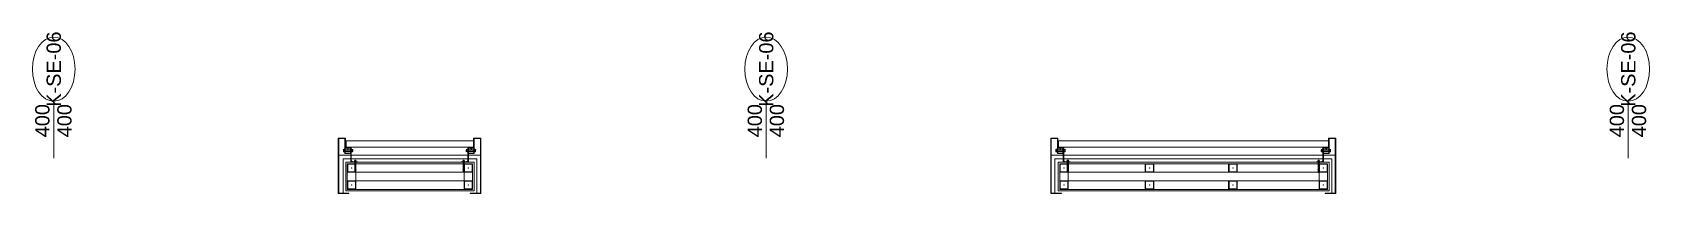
# Model space of a CAD drawing. Extents: x -3709 to 34975, y -230 to 8245.
# Drawn here: x 1226 to 2361, y 1331 to 1444 of the extents above; entities that cross this region are included whole.
import ezdxf
from ezdxf.enums import TextEntityAlignment as Align

# ---------------------------------------------------------------- set-up
doc = ezdxf.new("R2010")
doc.units = 0
doc.layers.get('0').update_dxf_attribs({"color": 9, "lineweight": 9})
for name, color, linetype, lineweight in [('06D', 9, 'Continuous', 9), ('10', 9, 'Continuous', 9), ('10A', 9, 'Continuous', 9), ('11', 9, 'Continuous', 9), ('22', 8, 'Continuous', 9), ('33', 9, 'BATTING', 9)]:
    doc.layers.add(name, color=color, linetype=linetype, lineweight=lineweight)
doc.styles.add('Arial', font='arial.ttf', dxfattribs={"height": 2.5})
doc.linetypes.add('BATTING', pattern='A,0.0001,-0.1,[134,ltypeshp.shx,S=0.1,R=0,X=-0.1,Y=0],-0.2,[134,ltypeshp.shx,S=0.1,R=180,X=0.1,Y=0],-0.1', length=0.4001)

# ---------------------------------------------------------------- blocks, each defined once
blk = doc.blocks.new('0_doorno')
blk.add_lwpolyline([(4.5, 0), (12.5, 0)])
blk.add_ellipse((0, 0), major_axis=(-4.5, 0), ratio=0.666667)
at = {"style": 'Arial'}
blk.add_attdef('YUKSEKLIK', text='', height=2, dxfattribs=at).set_placement((5, 5.9), align=Align.TOP_LEFT)
blk.add_attdef('KAPINO', text='', height=1.4, dxfattribs=at).set_placement((-0.02, -0.04), align=Align.MIDDLE)
blk.add_attdef('GENISLIK', text='', height=2, dxfattribs=at).set_placement((5, -1.89), align=Align.BOTTOM_LEFT)
blk = doc.blocks.new('cxvxv')
for p, q in [((-21988.4, 8561, 0), (-21988.4, 8560.3, 0)), ((-21988.4, 8560.3, 0), (-21986.6, 8560.3, 0)), ((-21986.9, 8561.1, 0), (-21988.2, 8561.1, 0)), ((-21988, 8561.2, 0), (-21987, 8561.3, 0)), ((-21988, 8561.3, 0), (-21988, 8561.3, 0)), ((-21988, 8561.2, 0), (-21988, 8561.3, 0)), ((-21988, 8561.3, 0), (-21987.9, 8561.3, 0)), ((-21988, 8561.1, 0), (-21987, 8561.2, 0)), ((-21988, 8561.1, 0), (-21988, 8561.2, 0)), ((-21988, 8561.2, 0), (-21988, 8561.2, 0)), ((-21988, 8561.1, 0), (-21988, 8561.1, 0)), ((-21988, 8561.1, 0), (-21988, 8561.1, 0)), ((-21988, 8561.1, 0), (-21988, 8561.1, 0)), ((-21988, 8561, 0), (-21988, 8560.3, 0)), ((-21988, 8560.3, 0), (-21987, 8560.3, 0)), ((-21988, 8560.3, 0), (-21988, 8560.3, 0)), ((-21988, 8560.1, 0), (-21988, 8555.6, 0)), ((-21987.5, 8561.3, 0), (-21987.9, 8561.3, 0)), ((-21987.7, 8561, 0), (-21987.7, 8561.1, 0)), ((-21987.7, 8561.1, 0), (-21987.7, 8561.1, 0)), ((-21987.5, 8561.3, 0), (-21987.1, 8561.3, 0)), ((-21987.1, 8561.3, 0), (-21987.1, 8561.2, 0)), ((-21987, 8561.3, 0), (-21987.1, 8561.3, 0)), ((-21987.1, 8561.3, 0), (-21987, 8561.3, 0)), ((-21987, 8561.3, 0), (-21987.1, 8561.3, 0)), ((-21987, 8561.3, 0), (-21987.1, 8561.3, 0)), ((-21987.1, 8561.2, 0), (-21987, 8561.2, 0)), ((-21987, 8561.2, 0), (-21987.1, 8561.2, 0)), ((-21987.1, 8561.2, 0), (-21987.1, 8561.1, 0)), ((-21987.1, 8561.1, 0), (-21987, 8561.1, 0)), ((-21987.1, 8560.6, 0), (-21987.1, 8561, 0)), ((-21987.1, 8560.6, 0), (-21987.1, 8560.3, 0)), ((-21987.1, 8560.3, 0), (-21987.1, 8560.3, 0)), ((-21987.1, 8555.6, 0), (-21987.1, 8560.1, 0)), ((-21987, 8560.3, 0), (-21987, 8560.3, 0)), ((-21987, 8555.6, 0), (-21987, 8560.1, 0)), ((-21986.6, 8560.3, 0), (-21986.6, 8561, 0)), ((-21988.4, 8555.4, 0), (-21986.6, 8555.4, 0)), ((-21988.4, 8554.7, 0), (-21988.4, 8555.4, 0)), ((-21986.9, 8554.7, 0), (-21988.2, 8554.7, 0)), ((-21988, 8555.4, 0), (-21987, 8555.4, 0)), ((-21988, 8554.7, 0), (-21988, 8555.4, 0)), ((-21988, 8555.4, 0), (-21988, 8555.4, 0)), ((-21987.1, 8555.1, 0), (-21987.1, 8555.4, 0)), ((-21987.1, 8555.4, 0), (-21987.1, 8555.4, 0)), ((-21987.1, 8555.1, 0), (-21987.1, 8554.7, 0)), ((-21987, 8555.4, 0), (-21987, 8555.4, 0)), ((-21986.6, 8555.4, 0), (-21986.6, 8554.7, 0))]:
    blk.add_line(p, q)
at = {"elevation": 0}
for points in [[(-21986.3, 8560.1), (-21988.7, 8560.1), (-21988.7, 8560.3), (-21986.3, 8560.3)], [(-21986.3, 8555.6), (-21988.7, 8555.6), (-21988.7, 8555.4), (-21986.3, 8555.4)]]:
    blk.add_lwpolyline(points, close=True, dxfattribs=at)
for points in [[(-21988, 8560.3), (-21988, 8560.3)], [(-21988, 8560.1), (-21988, 8555.6)], [(-21988, 8555.4), (-21988, 8555.4)]]:
    blk.add_lwpolyline(points, dxfattribs=at)
for centre, radius, start, end in [((-21988.2, 8560.8, 0), 0.315, 45.8497, 134.1503), ((-21987.5, 8560, 0), 1.12, 66.8701, 113.1299), ((-21987.5, 8560, 0), 1.12, 66.8701, 113.1299), ((-21986.9, 8560.8, 0), 0.313, 45.449, 134.551), ((-21988.2, 8555, 0), 0.315, 225.8497, 314.1503), ((-21987.5, 8555.8, 0), 1.12, 246.8701, 293.1299), ((-21987.5, 8555.8, 0), 1.12, 246.8701, 293.1299), ((-21986.9, 8555, 0), 0.313, 225.449, 314.551)]:
    blk.add_arc(centre, radius, start, end)
blk = doc.blocks.new('VIDA')
for p, q in [((-18072, 6524), (-18070, 6525)), ((-18072, 6524), (-18072, 6524)), ((-18072, 6524), (-18072, 6524)), ((-18070, 6523), (-18072, 6524)), ((-18070, 6525), (-18071, 6523)), ((-18071, 6523), (-18070, 6525)), ((-18070, 6523), (-18069, 6525)), ((-18070, 6525), (-18070, 6525)), ((-18070, 6525), (-18070, 6524)), ((-18070, 6524), (-18070, 6525)), ((-18070, 6525), (-18070, 6525)), ((-18070, 6525), (-18070, 6525)), ((-18070, 6525), (-18069, 6525)), ((-18070, 6524), (-18070, 6524)), ((-18069, 6522), (-18070, 6523)), ((-18070, 6523), (-18070, 6523)), ((-18069, 6523), (-18068, 6525)), ((-18069, 6522), (-18069, 6525)), ((-18069, 6525), (-18069, 6522)), ((-18069, 6525), (-18069, 6525)), ((-18069, 6525), (-18069, 6525)), ((-18069, 6525), (-18069, 6525)), ((-18069, 6525), (-18069, 6525)), ((-18069, 6525), (-18068, 6525)), ((-18069, 6523), (-18069, 6522)), ((-18068, 6522), (-18069, 6523)), ((-18069, 6523), (-18069, 6523)), ((-18069, 6522), (-18069, 6522)), ((-18067, 6525), (-18068, 6522)), ((-18068, 6523), (-18067, 6525)), ((-18068, 6525), (-18068, 6523)), ((-18068, 6522), (-18068, 6525)), ((-18068, 6525), (-18068, 6525)), ((-18068, 6525), (-18068, 6522)), ((-18068, 6525), (-18068, 6525)), ((-18068, 6525), (-18068, 6525)), ((-18068, 6525), (-18067, 6525)), ((-18068, 6523), (-18068, 6522)), ((-18068, 6522), (-18068, 6523)), ((-18068, 6523), (-18068, 6523)), ((-18068, 6523), (-18068, 6522)), ((-18067, 6522), (-18068, 6522)), ((-18068, 6522), (-18068, 6522)), ((-18066, 6525), (-18067, 6525)), ((-18067, 6523), (-18066, 6525)), ((-18066, 6525), (-18067, 6522)), ((-18067, 6525), (-18067, 6523)), ((-18067, 6522), (-18067, 6525)), ((-18067, 6525), (-18067, 6525)), ((-18067, 6525), (-18067, 6525)), ((-18067, 6525), (-18067, 6525)), ((-18067, 6522), (-18067, 6523)), ((-18067, 6523), (-18067, 6522)), ((-18067, 6523), (-18067, 6523)), ((-18067, 6523), (-18067, 6522)), ((-18066, 6522), (-18067, 6522)), ((-18066, 6525), (-18066, 6525)), ((-18066, 6525), (-18066, 6525)), ((-18066, 6525), (-18066, 6525)), ((-18066, 6525), (-18066, 6523)), ((-18066, 6522), (-18066, 6525)), ((-18065, 6525), (-18066, 6522)), ((-18066, 6523), (-18065, 6525)), ((-18066, 6525), (-18065, 6525)), ((-18066, 6523), (-18066, 6523)), ((-18066, 6523), (-18066, 6522)), ((-18066, 6523), (-18066, 6522)), ((-18066, 6522), (-18066, 6523)), ((-18065, 6522), (-18066, 6522)), ((-18065, 6525), (-18065, 6523)), ((-18065, 6522), (-18065, 6525)), ((-18065, 6525), (-18065, 6525)), ((-18065, 6525), (-18065, 6525)), ((-18065, 6525), (-18065, 6525)), ((-18065, 6525), (-18064, 6525)), ((-18065, 6523), (-18064, 6525)), ((-18064, 6525), (-18065, 6522)), ((-18065, 6522), (-18064, 6525)), ((-18065, 6523), (-18065, 6522)), ((-18065, 6523), (-18065, 6523)), ((-18065, 6523), (-18065, 6522)), ((-18065, 6522), (-18065, 6523)), ((-18064, 6523), (-18065, 6522)), ((-18064, 6523), (-18065, 6522)), ((-18065, 6522), (-18065, 6522)), ((-18064, 6525), (-18064, 6525)), ((-18064, 6525), (-18064, 6525)), ((-18064, 6525), (-18064, 6525)), ((-18064, 6525), (-18064, 6523)), ((-18064, 6522), (-18062, 6525)), ((-18062, 6525), (-18064, 6522)), ((-18064, 6523), (-18062, 6525)), ((-18062, 6525), (-18064, 6525)), ((-18064, 6523), (-18064, 6523)), ((-18062, 6523), (-18064, 6522)), ((-18062, 6523), (-18064, 6522)), ((-18064, 6522), (-18064, 6523)), ((-18064, 6522), (-18064, 6522)), ((-18063, 6522), (-18062, 6525)), ((-18061, 6525), (-18063, 6523)), ((-18062, 6525), (-18063, 6525)), ((-18062, 6523), (-18063, 6522)), ((-18063, 6522), (-18061, 6523)), ((-18062, 6523), (-18063, 6522)), ((-18063, 6523), (-18061, 6523)), ((-18063, 6522), (-18061, 6522)), ((-18062, 6525), (-18061, 6525)), ((-18062, 6525), (-18062, 6525)), ((-18062, 6525), (-18062, 6525)), ((-18062, 6525), (-18062, 6525)), ((-18061, 6525), (-18062, 6525)), ((-18062, 6523), (-18061, 6525)), ((-18061, 6525), (-18062, 6522)), ((-18062, 6522), (-18061, 6525)), ((-18061, 6523), (-18062, 6525)), ((-18062, 6525), (-18061, 6522)), ((-18062, 6525), (-18062, 6523)), ((-18062, 6525), (-18062, 6525)), ((-18062, 6525), (-18061, 6525)), ((-18062, 6523), (-18062, 6523)), ((-18062, 6522), (-18062, 6523)), ((-18061, 6523), (-18062, 6522)), ((-18061, 6523), (-18062, 6522)), ((-18062, 6522), (-18062, 6522)), ((-18061, 6525), (-18060, 6525)), ((-18061, 6525), (-18061, 6525)), ((-18061, 6525), (-18061, 6525)), ((-18061, 6525), (-18061, 6525)), ((-18061, 6525), (-18061, 6523)), ((-18061, 6522), (-18060, 6525)), ((-18060, 6525), (-18061, 6522)), ((-18061, 6523), (-18060, 6525)), ((-18061, 6523), (-18061, 6523)), ((-18060, 6523), (-18061, 6522)), ((-18060, 6523), (-18061, 6522)), ((-18061, 6522), (-18061, 6523)), ((-18061, 6522), (-18061, 6522)), ((-18060, 6525), (-18060, 6525)), ((-18060, 6525), (-18060, 6525)), ((-18060, 6525), (-18060, 6525)), ((-18060, 6525), (-18060, 6525)), ((-18060, 6525), (-18060, 6523)), ((-18060, 6523), (-18060, 6525)), ((-18059, 6525), (-18060, 6522)), ((-18060, 6522), (-18059, 6525)), ((-18060, 6525), (-18059, 6525)), ((-18059, 6524), (-18060, 6523)), ((-18060, 6522), (-18060, 6523)), ((-18060, 6523), (-18060, 6522)), ((-18060, 6523), (-18060, 6522)), ((-18060, 6523), (-18060, 6523)), ((-18060, 6523), (-18059, 6523)), ((-18060, 6522), (-18060, 6522)), ((-18058, 6527), (-18059, 6527)), ((-18059, 6521), (-18059, 6527)), ((-18059, 6525), (-18059, 6525)), ((-18058, 6521), (-18059, 6521))]:
    blk.add_line(p, q)
for points in [[(-18069, 6525), (-18069, 6523)], [(-18057, 6524), (-18057, 6524), (-18057, 6524), (-18057, 6523)]]:
    blk.add_lwpolyline(points)
for start, end in [(7.5095, 35.2427), (324.7573, 352.4905)]:
    blk.add_arc((-18062, 6524), 5.21, start, end)
blk = doc.blocks.new('çelik dübel')
at = {"ltscale": 7}
for p, q in [((-87, -2), (-85, 2)), ((-85, -6), (-85, 2)), ((-68, 2), (-85, 2)), ((-75, -6), (-75, 2)), ((-70, -6), (-70, 2)), ((-68, 3), (-58, 2)), ((-68, -7), (-68, 3)), ((-58, -6), (-58, 2)), ((-53, 2), (-58, 2)), ((-8, 2), (-58, 2)), ((-53, -6), (-53, 2)), ((-25, -6), (-25, 2)), ((-25, -6), (-24, 2)), ((-23, -6), (-22, 2)), ((-21, -6), (-20, 2)), ((-19, -6), (-18, 2)), ((-17, -6), (-16, 2)), ((-85, -6), (-87, -2)), ((-68, -6), (-85, -6)), ((-68, -7), (-58, -6)), ((-53, -5), (-58, -5)), ((-8, -6), (-58, -6))]:
    blk.add_line(p, q, dxfattribs=at)
for p, q in [((-15, -6), (-14, 2)), ((-13, -6), (-12, 2)), ((-11, -6), (-10, 1)), ((-10, -9), (-10, 5)), ((-9, 5), (-10, 5)), ((-10, 3), (-10, 5)), ((-9, -9), (-9, 5)), ((-8, 2), (-8, 3)), ((-8, -4), (-8, 0)), ((-5, 4), (-7, 4)), ((-5, 1), (-7, 1)), ((-4, 2), (-4, 3)), ((-1, 2), (-4, 2)), ((-4, -4), (-4, 0)), ((-3, -6), (-2, 2)), ((-1, -6), (0, 1)), ((0, -5), (0, 1)), ((-10, -7), (-10, -9)), ((-9, -9), (-10, -9)), ((-8, -6), (-8, -7)), ((-5, -5), (-7, -5)), ((-5, -8), (-7, -8)), ((-4, -6), (-4, -7)), ((-1, -6), (-4, -6))]:
    blk.add_line(p, q)
for points in [[(-68, 1), (-67, 0), (-67, 0), (-67, 0), (-66, -1), (-66, -1), (-66, -2), (-65, -2), (-65, -3), (-65, -3), (-65, -3), (-65, -3), (-64, -4), (-64, -4), (-64, -3), (-64, -3), (-63, -3), (-63, -3), (-63, -3), (-63, -2), (-62, -2), (-62, -2), (-62, -1), (-62, -1), (-61, -1), (-61, -1), (-61, -1), (-61, 0), (-61, 0), (-60, -1), (-60, -1), (-60, -1), (-60, -1), (-60, -1), (-60, -2), (-59, -2), (-59, -3), (-59, -3), (-59, -3), (-58, -3), (-58, -3)], [(-68, 0), (-68, 0), (-68, 0), (-68, -1), (-68, -1), (-68, -1), (-68, -1), (-68, -1), (-68, -1), (-68, -1), (-68, -1), (-68, -1), (-67, -1), (-67, -1), (-67, -1), (-67, -1), (-67, -1), (-67, -1), (-67, -1), (-67, -1), (-67, -1), (-67, -1), (-67, -1), (-67, -1), (-67, -1), (-67, -1), (-67, -1), (-67, -2), (-67, -2), (-67, -2), (-67, -2), (-67, -2), (-67, -2), (-67, -2), (-67, -2), (-67, -2), (-67, -2), (-67, -2), (-67, -2), (-67, -2), (-67, -2), (-67, -2), (-67, -2), (-66, -2), (-66, -3), (-66, -3), (-66, -3), (-66, -3), (-66, -3), (-66, -3), (-66, -3), (-66, -3), (-66, -3), (-66, -3), (-66, -3), (-66, -3), (-66, -3), (-66, -3), (-66, -3), (-66, -3), (-66, -3), (-66, -4), (-66, -4), (-66, -4), (-66, -4), (-66, -4), (-66, -4), (-66, -4), (-66, -4), (-66, -4), (-66, -4), (-66, -4), (-65, -4), (-65, -4), (-65, -4), (-65, -4), (-65, -4), (-65, -4), (-65, -4), (-65, -4), (-65, -4), (-65, -4), (-65, -4), (-65, -4), (-65, -4), (-65, -4), (-65, -5), (-65, -5), (-65, -5), (-64, -5), (-64, -5), (-64, -5), (-64, -5), (-64, -5), (-64, -5), (-64, -5), (-64, -5), (-64, -5), (-64, -5), (-64, -4), (-64, -4), (-64, -4), (-64, -4), (-64, -4), (-64, -4), (-63, -4), (-63, -4), (-63, -4), (-63, -4), (-63, -4), (-63, -4), (-63, -4), (-63, -4), (-63, -4), (-63, -4), (-63, -4), (-63, -4), (-63, -4), (-63, -4), (-63, -4), (-63, -4), (-63, -4), (-63, -4), (-63, -4), (-63, -4), (-63, -4), (-63, -4), (-63, -4), (-63, -4), (-62, -4), (-62, -4), (-62, -3), (-62, -3), (-62, -3), (-62, -3), (-62, -3), (-62, -3), (-62, -3), (-62, -3), (-62, -3), (-62, -3), (-62, -3), (-62, -3), (-62, -3), (-62, -3), (-62, -3), (-62, -3), (-62, -3), (-62, -3), (-62, -3), (-62, -3), (-62, -3), (-62, -3), (-62, -3), (-62, -3), (-62, -3), (-62, -2), (-61, -2), (-61, -2), (-61, -2), (-61, -2), (-61, -2), (-61, -2), (-61, -2), (-61, -2), (-61, -2), (-61, -2), (-61, -2), (-61, -2), (-61, -2), (-61, -2), (-61, -2), (-61, -2), (-61, -2), (-61, -2), (-61, -2), (-61, -2), (-61, -2), (-61, -2), (-61, -2), (-61, -2), (-61, -2), (-61, -2), (-61, -2), (-61, -2), (-61, -2), (-61, -2), (-61, -2), (-61, -2), (-61, -2), (-61, -2), (-61, -2), (-61, -2), (-61, -2), (-61, -2), (-61, -2), (-61, -2), (-61, -2), (-61, -2), (-61, -2), (-60, -2), (-60, -2), (-60, -2), (-60, -2), (-60, -3), (-60, -3), (-60, -3), (-60, -3), (-60, -3), (-60, -3), (-60, -3), (-60, -3), (-60, -3), (-60, -3), (-60, -3), (-60, -3), (-60, -3), (-60, -3), (-60, -3), (-60, -3), (-60, -3), (-60, -3), (-60, -4), (-60, -4), (-60, -4), (-60, -4), (-60, -4), (-60, -4), (-59, -4), (-59, -4), (-59, -4), (-59, -4), (-59, -4), (-59, -4), (-59, -4), (-59, -4), (-59, -4), (-59, -4), (-58, -4), (-58, -4), (-58, -5)]]:
    blk.add_lwpolyline(points)
for centre, start, end in [((-7, 3), 90, 180), ((-7, 2), 180, 270), ((-7, 0), 90, 180), ((-5, 3), 0, 90), ((-5, 2), 270, 0), ((-5, 0), 0, 90), ((-1, 1), 0, 90), ((-7, -4), 180, 270), ((-7, -6), 90, 180), ((-7, -7), 180, 270), ((-5, -4), 270, 0), ((-5, -6), 0, 90), ((-5, -7), 270, 0), ((-1, -5), 270, 0)]:
    blk.add_arc(centre, 1, start, end)
blk = doc.blocks.new('kjdol')
at = {"elevation": -249.8}
for points in [[(77398, 60089.9), (77398, 60085.9), (77394, 60085.9), (77394, 60089.9)], [(77397.8, 60089.7), (77397.8, 60086.1), (77394.2, 60086.1), (77394.2, 60089.7)]]:
    blk.add_lwpolyline(points, close=True, dxfattribs=at)
at = {"ltscale": 10, "elevation": -278.9}
blk.add_lwpolyline([(77394.1, 60089.9), (77403.3, 60089.9, 0.460237), (77404.2, 60090.8), (77404.2, 60094.9), (77403.8, 60094.9), (77403.8, 60091.3, -0.414214), (77402.8, 60090.3), (77394.1, 60090.3)], format="xyb", close=True, dxfattribs=at)
at = {"xscale": 0.1000000000058208, "yscale": 0.1000000000058208, "zscale": 0.1000000000058208, "rotation": 180}
blk.add_blockref('VIDA', (75587.8, 60740.3, -249.8), dxfattribs=at)
blk.add_blockref('cxvxv', (99383.5, 51530.1, -249.8))
at = {"extrusion": (0, 0, -1), "xscale": 0.1000000000058208, "yscale": 0.1000000000058208, "zscale": -0.0999999999999091}
blk.add_blockref('çelik dübel', (-77402.7, 60093.4, 459.2), dxfattribs=at)
blk = doc.blocks.new('prf-60x60')
for points in [[(-2.5, -6), (2.5, -6, 0.414214), (3, -5.5), (3, -0.5, 0.414214), (2.5, 0), (-2.5, 0, 0.414214), (-3, -0.5), (-3, -5.5, 0.414214)], [(-2.5, -5.7), (2.5, -5.7, 0.414214), (2.7, -5.5), (2.7, -0.5, 0.414214), (2.5, -0.3), (-2.5, -0.3, 0.414214), (-2.7, -0.5), (-2.7, -5.5, 0.414214)]]:
    blk.add_lwpolyline(points, format="xyb", close=True)
at = {"color": 252}
blk.add_point((0, -3), dxfattribs=at)

msp = doc.modelspace()

# ---------------------------------------------------------------- linework, layer by layer
at = {"layer": '06D'}
for points in [[(1440.84, 1357.5), (1540.24, 1357.5)], [(1940.84, 1357.5), (2140.24, 1357.5)]]:
    msp.add_lwpolyline(points, dxfattribs=at)
for points in [[(1528.84, 1339.5), (1528.84, 1345.5), (1452.84, 1345.5), (1452.84, 1339.5)], [(2128.84, 1339.5), (2128.84, 1345.5), (1952.84, 1345.5), (1952.84, 1339.5)]]:
    msp.add_lwpolyline(points, close=True, dxfattribs=at)
at = {"layer": '10A'}
for points in [[(1449.24, 1362.7), (1449.24, 1363), (1445.54, 1363), (1445.54, 1369.5), (1440.54, 1369.5), (1440.54, 1356.35), (1440.54, 1356.35), (1440.54, 1330.5), (1448.04, 1330.5), (1448.04, 1330.8), (1440.84, 1330.8)], [(1440.84, 1330.8), (1440.84, 1369.2), (1445.24, 1369.2), (1445.24, 1362.7), (1449.24, 1362.7)], [(1531.84, 1362.7), (1531.84, 1363), (1535.54, 1363), (1535.54, 1369.5), (1540.54, 1369.5), (1540.54, 1356.35), (1540.54, 1356.35), (1540.54, 1330.5), (1533.04, 1330.5), (1533.04, 1330.8), (1540.24, 1330.8)], [(1540.24, 1330.8), (1540.24, 1369.2), (1535.84, 1369.2), (1535.84, 1362.7), (1531.84, 1362.7)], [(1949.24, 1362.7), (1949.24, 1363), (1945.54, 1363), (1945.54, 1369.5), (1940.54, 1369.5), (1940.54, 1356.35), (1940.54, 1356.35), (1940.54, 1330.5), (1948.04, 1330.5), (1948.04, 1330.8), (1940.84, 1330.8)], [(1940.84, 1330.8), (1940.84, 1369.2), (1945.24, 1369.2), (1945.24, 1362.7), (1949.24, 1362.7)], [(2131.84, 1362.7), (2131.84, 1363), (2135.54, 1363), (2135.54, 1369.5), (2140.54, 1369.5), (2140.54, 1356.35), (2140.54, 1356.35), (2140.54, 1330.5), (2133.04, 1330.5), (2133.04, 1330.8), (2140.24, 1330.8)], [(2140.24, 1330.8), (2140.24, 1369.2), (2135.84, 1369.2), (2135.84, 1362.7), (2131.84, 1362.7)]]:
    msp.add_lwpolyline(points, dxfattribs=at)
for points in [[(1535.59, 1367.5), (1446.09, 1367.5), (1446.09, 1363), (1535.59, 1363)], [(2135.59, 1367.5), (1946.09, 1367.5), (1946.09, 1363), (2135.59, 1363)]]:
    msp.add_lwpolyline(points, close=True, dxfattribs=at)
at = {"layer": '11'}
for points in [[(1535.84, 1332.5), (1445.84, 1332.5), (1445.84, 1352.5), (1535.84, 1352.5)], [(1534.84, 1333.5), (1446.84, 1333.5), (1446.84, 1351.5), (1534.84, 1351.5)], [(2135.84, 1332.5), (1945.84, 1332.5), (1945.84, 1352.5), (2135.84, 1352.5)], [(2134.84, 1333.5), (1946.84, 1333.5), (1946.84, 1351.5), (2134.84, 1351.5)]]:
    msp.add_lwpolyline(points, close=True, dxfattribs=at)
at = {"layer": '33', "ltscale": 0.2}
for points in [[(1537.84, 1330.8), (1537.84, 1355), (1443.94, 1355), (1443.94, 1330.8)], [(1943.44, 1330.8), (1943.44, 1355), (2137.84, 1355), (2137.84, 1330.8)]]:
    msp.add_lwpolyline(points, dxfattribs=at)

# ---------------------------------------------------------------- block references
at = {"layer": '10', "rotation": 270}
for name, p in [('kjdol', (-58640.66, 78756.67, 249.79)), ('kjdol', (-58140.66, 78756.67, 249.79)), ('prf-60x60', (1452.84, 1348.5)), ('prf-60x60', (1534.84, 1348.5)), ('prf-60x60', (1952.84, 1348.5)), ('prf-60x60', (2012.84, 1348.5)), ('prf-60x60', (2071.34, 1348.5)), ('prf-60x60', (2134.84, 1348.5)), ('prf-60x60', (1452.84, 1336.5)), ('prf-60x60', (1534.84, 1336.5)), ('prf-60x60', (1952.84, 1336.5)), ('prf-60x60', (2012.84, 1336.5)), ('prf-60x60', (2071.34, 1336.5)), ('prf-60x60', (2134.84, 1336.5))]:
    msp.add_blockref(name, p, dxfattribs=at)
at = {"layer": '10', "xscale": -1, "rotation": 90}
for p in [(61621.74, 78756.67, 249.79), (62221.74, 78756.67, 249.79)]:
    msp.add_blockref('kjdol', p, dxfattribs=at)
at = {"layer": '22'}
ref = msp.add_blockref('0_doorno', (1240.84, 1417.83), dxfattribs=dict(at, xscale=-5, yscale=5, zscale=5, rotation=90))
ref.add_attrib('KAPINO', 'K-SE-06', dxfattribs={"layer": '0', "height": 10, "rotation": 90, "style": 'Arial'}).set_placement((1240.84, 1417.83), align=Align.MIDDLE)
ref.add_attrib('GENISLIK', '400', dxfattribs={"layer": '0', "height": 10, "rotation": 90, "style": 'Arial'}).set_placement((1240.84, 1370.01), align=Align.BOTTOM_LEFT)
ref.add_attrib('YUKSEKLIK', '400', dxfattribs={"layer": '0', "height": 10, "rotation": 90, "style": 'Arial'}).set_placement((1243.34, 1370.01), align=Align.TOP_LEFT)
ref = msp.add_blockref('0_doorno', (1740.84, 1417.83), dxfattribs=dict(at, xscale=-5, yscale=5, zscale=5, rotation=90))
ref.add_attrib('KAPINO', 'K-SE-06', dxfattribs={"layer": '0', "height": 10, "rotation": 90, "style": 'Arial'}).set_placement((1740.84, 1417.83), align=Align.MIDDLE)
ref.add_attrib('GENISLIK', '400', dxfattribs={"layer": '0', "height": 10, "rotation": 90, "style": 'Arial'}).set_placement((1740.84, 1370.01), align=Align.BOTTOM_LEFT)
ref.add_attrib('YUKSEKLIK', '400', dxfattribs={"layer": '0', "height": 10, "rotation": 90, "style": 'Arial'}).set_placement((1743.34, 1370.01), align=Align.TOP_LEFT)
ref = msp.add_blockref('0_doorno', (2345.84, 1417.83), dxfattribs=dict(at, xscale=-5, yscale=5, zscale=5, rotation=90))
ref.add_attrib('KAPINO', 'K-SE-06', dxfattribs={"layer": '0', "height": 10, "rotation": 90, "style": 'Arial'}).set_placement((2345.84, 1417.83), align=Align.MIDDLE)
ref.add_attrib('GENISLIK', '400', dxfattribs={"layer": '0', "height": 10, "rotation": 90, "style": 'Arial'}).set_placement((2345.84, 1370.01), align=Align.BOTTOM_LEFT)
ref.add_attrib('YUKSEKLIK', '400', dxfattribs={"layer": '0', "height": 10, "rotation": 90, "style": 'Arial'}).set_placement((2348.34, 1370.01), align=Align.TOP_LEFT)

doc.saveas('drawing.dxf')
